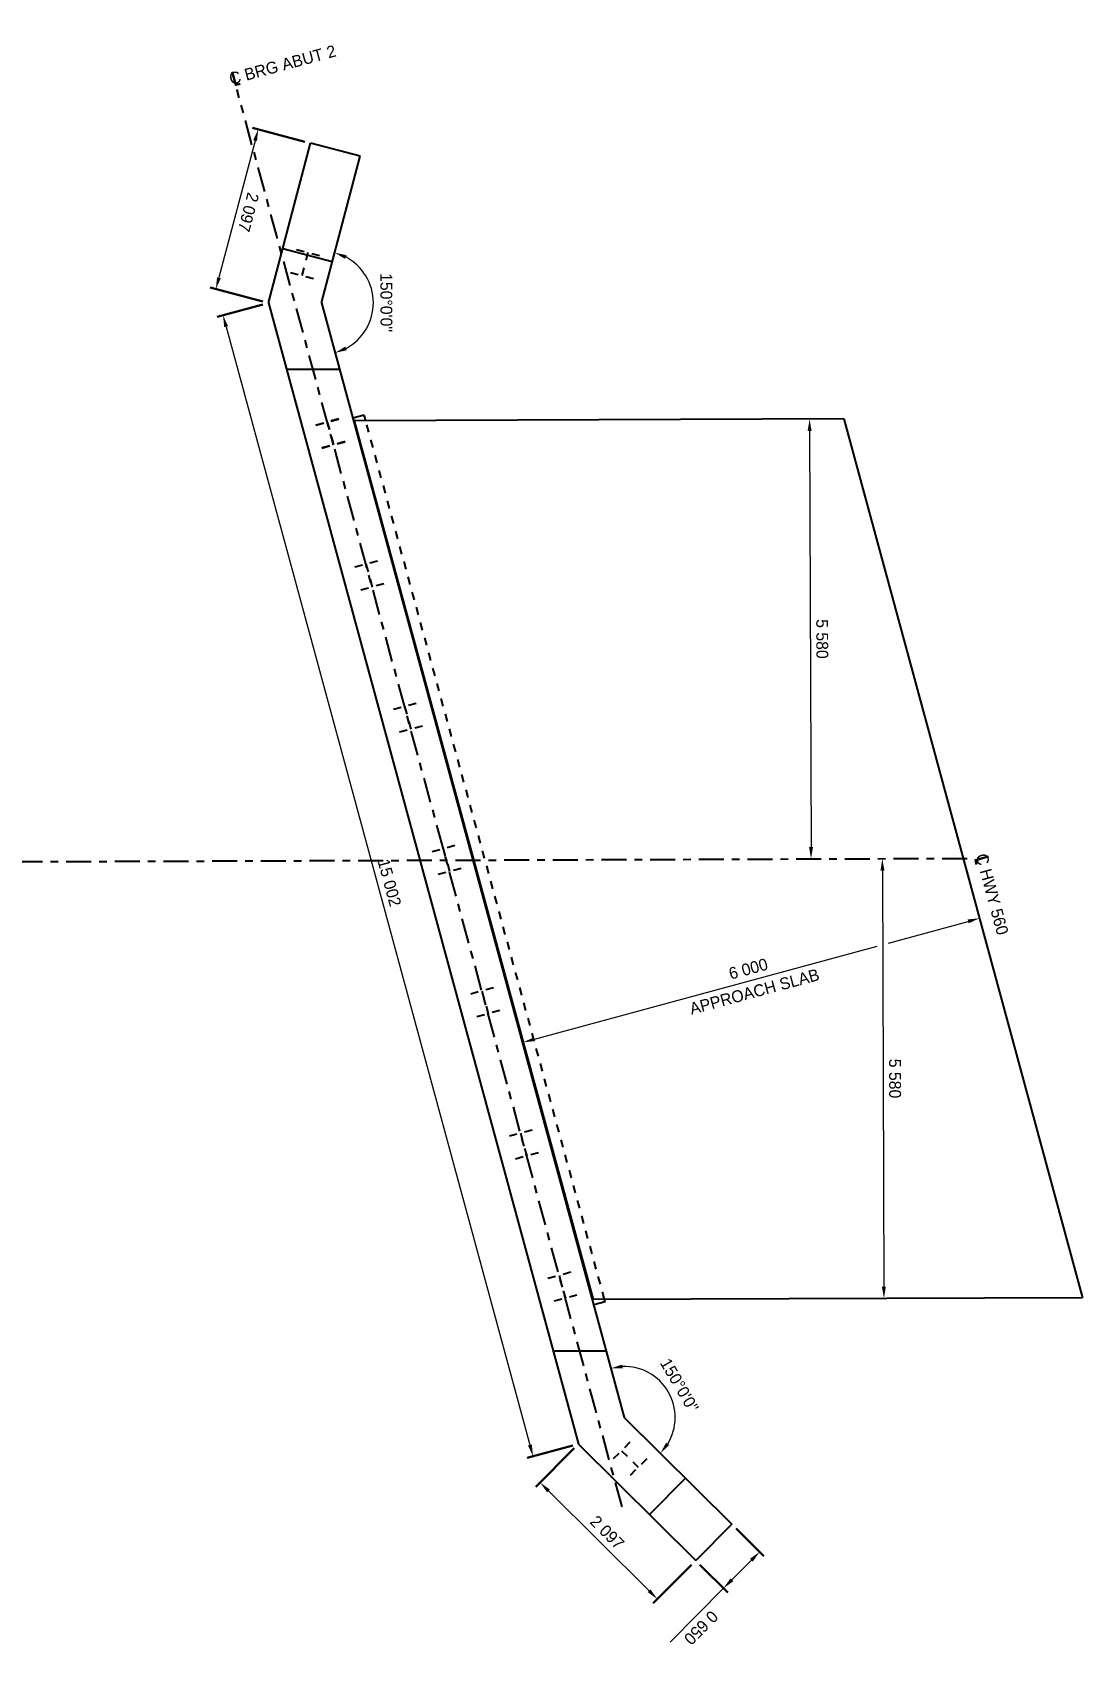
# Model space of a CAD drawing. Header units: metres. Extents: x 16681.2 to 16735.1, y 5649233.7 to 5649280.
# Drawn here: x 16721.75 to 16735.08, y 5649259.5 to 5649280.02 of the extents above; entities that cross this region are included whole.
import ezdxf

# ---------------------------------------------------------------- set-up
doc = ezdxf.new("R2010")
doc.units = ezdxf.units.M
doc.linetypes.add('CENTERX2', pattern=[101.6, 63.5, -12.7, 12.7, -12.7])
doc.linetypes.add('HIDDEN2', pattern=[4.7625, 3.175, -1.5875])
for name, color, linetype in [('S-BR-ABUT', 3, 'Continuous'), ('S-BR-ABUTMENT-HDD-THIN', 67, 'HIDDEN2'), ('S-BR-CEN', 1, 'CENTERX2'), ('S-BR-PILE-HDD', 21, 'HIDDEN2')]:
    doc.layers.add(name, color=color, linetype=linetype)
doc.layers.add('S-TB-TXT-WT2', color=2, linetype='Continuous', lineweight=30)
doc.styles.add('AT_Font_Prop_3.0', font='font99.shx', dxfattribs={"height": 3})
doc.dimstyles.new('AT_Prop_3.0 (Millimeters)', dxfattribs={"dimtxt": 3, "dimasz": 3, "dimexe": 1.5, "dimexo": 1.5, "dimgap": 1.5, "dimtad": 1, "dimdec": 3, "dimzin": 0, "dimdsep": 32, "dimtxsty": 'AT_Font_Prop_3.0', "dimcen": 1.5, "dimclrd": 1, "dimclre": 1, "dimclrt": 256, "dimaunit": 1, "dimadec": 4, "dimazin": 0, "dimtfac": 1, "dimtdec": 3, "dimtmove": 0, "dimatfit": 2, "dimfxl": 1, "dimtolj": 1, "dimtzin": 0, "dimlwd": 20, "dimlwe": -1, "dimarcsym": 0})

# ---------------------------------------------------------------- blocks, each defined once
blk = doc.blocks.new('HP')
at = {"layer": 'S-BR-PILE-HDD', "ltscale": 0.025}
for p, q in [((-0.153, 0.149), (0.153, 0.149)), ((0, -0.15), (0, 0.149)), ((-0.153, -0.15), (0.153, -0.15))]:
    blk.add_line(p, q, dxfattribs=at)
blk = doc.blocks.new('*D29')
at = {"layer": 'Defpoints', "color": 0, "transparency": 16777216}
for p in [(16730.626, 5649261.096), (16730.168, 5649260.635), (16730.521, 5649260.284)]:
    blk.add_point(p, dxfattribs=at)
at = {"layer": 'S-TB-TXT-WT2', "color": 1, "transparency": 16777216}
for p, q in [((16730.679, 5649261.043), (16731.033, 5649260.692)), ((16730.221, 5649260.582), (16730.575, 5649260.231))]:
    blk.add_line(p, q, dxfattribs=at)
at = {"layer": 'S-TB-TXT-WT2', "color": 1, "lineweight": 20, "transparency": 16777216}
for p, q in [((16730.874, 5649260.638), (16730.627, 5649260.39)), ((16730.521, 5649260.284), (16729.842, 5649259.599))]:
    blk.add_line(p, q, dxfattribs=at)
at = {"layer": 'S-TB-TXT-WT2', "color": 1, "transparency": 16777216}
for points in [[(16730.892, 5649260.621), (16730.856, 5649260.656), (16730.979, 5649260.745)], [(16730.645, 5649260.372), (16730.609, 5649260.408), (16730.521, 5649260.284)]]:
    blk.add_solid(points, dxfattribs=at)
at = {"layer": 'S-TB-TXT-WT2', "transparency": 16777216, "insert": (16730.235, 5649259.783), "char_height": 0.15, "attachment_point": 5, "rotation": 225.1985, "style": 'AT_Font_Prop_3.0'}
blk.add_mtext('\\A1;0 650', dxfattribs=at)
blk = doc.blocks.new('*D31')
at = {"layer": 'Defpoints', "color": 0, "transparency": 16777216}
for p in [(16728.68, 5649262.112), (16730.168, 5649260.635), (16729.682, 5649260.146)]:
    blk.add_point(p, dxfattribs=at)
at = {"layer": 'S-TB-TXT-WT2', "color": 1, "transparency": 16777216}
for p, q in [((16728.627, 5649262.059), (16728.141, 5649261.57)), ((16730.115, 5649260.582), (16729.629, 5649260.092))]:
    blk.add_line(p, q, dxfattribs=at)
at = {"layer": 'S-TB-TXT-WT2', "color": 1, "lineweight": 20, "transparency": 16777216}
blk.add_line((16728.3, 5649261.518), (16729.576, 5649260.251), dxfattribs=at)
at = {"layer": 'S-TB-TXT-WT2', "color": 1, "transparency": 16777216}
for points in [[(16728.318, 5649261.535), (16728.283, 5649261.5), (16728.194, 5649261.623)], [(16729.593, 5649260.269), (16729.558, 5649260.234), (16729.682, 5649260.146)]]:
    blk.add_solid(points, dxfattribs=at)
at = {"layer": 'S-TB-TXT-WT2', "transparency": 16777216, "insert": (16729.044, 5649260.991), "char_height": 0.15, "attachment_point": 5, "rotation": 315.1985, "style": 'AT_Font_Prop_3.0'}
blk.add_mtext('\\A1;2 097', dxfattribs=at)
blk = doc.blocks.new('*D34')
at = {"layer": 'Defpoints', "color": 0, "transparency": 16777216}
for p in [(16725.283, 5649278.617), (16724.08, 5649276.766), (16724.747, 5649276.589)]:
    blk.add_point(p, dxfattribs=at)
at = {"layer": 'S-TB-TXT-WT2', "color": 1, "transparency": 16777216}
for p, q in [((16725.21, 5649278.636), (16724.544, 5649278.812)), ((16724.674, 5649276.609), (16724.008, 5649276.785))]:
    blk.add_line(p, q, dxfattribs=at)
at = {"layer": 'S-TB-TXT-WT2', "color": 1, "lineweight": 20, "transparency": 16777216}
blk.add_line((16724.578, 5649278.648), (16724.119, 5649276.911), dxfattribs=at)
at = {"layer": 'S-TB-TXT-WT2', "color": 1, "transparency": 16777216}
for points in [[(16724.602, 5649278.642), (16724.554, 5649278.654), (16724.616, 5649278.793)], [(16724.143, 5649276.904), (16724.095, 5649276.917), (16724.08, 5649276.766)]]:
    blk.add_solid(points, dxfattribs=at)
at = {"layer": 'S-TB-TXT-WT2', "transparency": 16777216, "insert": (16724.493, 5649277.741), "char_height": 0.15, "attachment_point": 5, "rotation": 255.1985, "style": 'AT_Font_Prop_3.0'}
blk.add_mtext('\\A1;2 097', dxfattribs=at)
blk = doc.blocks.new('*D18')
at = {"layer": 'Defpoints', "color": 0, "transparency": 16777216}
for p in [(16733.769, 5649268.783), (16733.769, 5649268.783), (16727.979, 5649267.21)]:
    blk.add_point(p, dxfattribs=at)
at = {"layer": 'S-TB-TXT-WT2', "color": 1, "lineweight": 20, "transparency": 16777216}
for p, q in [((16732.612, 5649268.469), (16733.624, 5649268.743)), ((16728.124, 5649267.249), (16732.468, 5649268.429))]:
    blk.add_line(p, q, dxfattribs=at)
at = {"layer": 'S-TB-TXT-WT2', "color": 1, "transparency": 16777216}
for points in [[(16733.618, 5649268.768), (16733.631, 5649268.719), (16733.769, 5649268.783)], [(16728.117, 5649267.273), (16728.13, 5649267.225), (16727.979, 5649267.21)]]:
    blk.add_solid(points, dxfattribs=at)
at = {"layer": 'S-TB-TXT-WT2', "transparency": 16777216, "char_height": 0.15, "attachment_point": 5, "rotation": 15.1985, "style": 'AT_Font_Prop_3.0'}
for s, insert in [('\\A1;APPROACH SLAB', (16730.913, 5649267.852)), ('\\A1;6 000', (16730.835, 5649268.141))]:
    blk.add_mtext(s, dxfattribs=dict(at, insert=insert))
blk = doc.blocks.new('*D19')
at = {"layer": 'Defpoints', "color": 0, "transparency": 16777216}
for p in [(16731.612, 5649275.116), (16731.631, 5649269.536), (16731.631, 5649269.536)]:
    blk.add_point(p, dxfattribs=at)
at = {"layer": 'S-TB-TXT-WT2', "color": 1, "lineweight": 20, "transparency": 16777216}
blk.add_line((16731.613, 5649274.966), (16731.631, 5649269.686), dxfattribs=at)
at = {"layer": 'S-TB-TXT-WT2', "color": 1, "transparency": 16777216}
for points in [[(16731.638, 5649274.966), (16731.588, 5649274.966), (16731.612, 5649275.116)], [(16731.656, 5649269.686), (16731.606, 5649269.686), (16731.631, 5649269.536)]]:
    blk.add_solid(points, dxfattribs=at)
at = {"layer": 'S-TB-TXT-WT2', "transparency": 16777216, "insert": (16731.772, 5649272.327), "char_height": 0.15, "attachment_point": 5, "rotation": 270.1985, "style": 'AT_Font_Prop_3.0'}
blk.add_mtext('\\A1;5 580', dxfattribs=at)
blk = doc.blocks.new('*D20')
at = {"layer": 'Defpoints', "color": 0, "transparency": 16777216}
for p in [(16732.536, 5649269.539), (16732.556, 5649263.959), (16732.556, 5649263.959)]:
    blk.add_point(p, dxfattribs=at)
at = {"layer": 'S-TB-TXT-WT2', "color": 1, "lineweight": 20, "transparency": 16777216}
blk.add_line((16732.537, 5649269.389), (16732.555, 5649264.109), dxfattribs=at)
at = {"layer": 'S-TB-TXT-WT2', "color": 1, "transparency": 16777216}
for points in [[(16732.562, 5649269.389), (16732.512, 5649269.389), (16732.536, 5649269.539)], [(16732.58, 5649264.109), (16732.53, 5649264.109), (16732.556, 5649263.959)]]:
    blk.add_solid(points, dxfattribs=at)
at = {"layer": 'S-TB-TXT-WT2', "transparency": 16777216, "insert": (16732.696, 5649266.75), "char_height": 0.15, "attachment_point": 5, "rotation": 270.1985, "style": 'AT_Font_Prop_3.0'}
blk.add_mtext('\\A1;5 580', dxfattribs=at)
blk = doc.blocks.new('*D23')
at = {"layer": 'Defpoints', "color": 0, "transparency": 16777216}
for p in [(16724.747, 5649276.589), (16728.68, 5649262.112), (16728.104, 5649261.956)]:
    blk.add_point(p, dxfattribs=at)
at = {"layer": 'S-TB-TXT-WT2', "color": 1, "transparency": 16777216}
for p, q in [((16724.675, 5649276.57), (16724.098, 5649276.413)), ((16728.607, 5649262.093), (16728.031, 5649261.936))]:
    blk.add_line(p, q, dxfattribs=at)
at = {"layer": 'S-TB-TXT-WT2', "color": 1, "lineweight": 20, "transparency": 16777216}
blk.add_line((16724.21, 5649276.288), (16728.064, 5649262.101), dxfattribs=at)
at = {"layer": 'S-TB-TXT-WT2', "color": 1, "transparency": 16777216}
for points in [[(16724.234, 5649276.295), (16724.186, 5649276.282), (16724.171, 5649276.433)], [(16728.088, 5649262.107), (16728.04, 5649262.094), (16728.104, 5649261.956)]]:
    blk.add_solid(points, dxfattribs=at)
at = {"layer": 'S-TB-TXT-WT2', "transparency": 16777216, "insert": (16726.282, 5649269.234), "char_height": 0.15, "attachment_point": 5, "rotation": 285.1985, "style": 'AT_Font_Prop_3.0'}
blk.add_mtext('\\A1;15 002', dxfattribs=at)
blk = doc.blocks.new('*D25')
at = {"layer": 'Defpoints', "color": 0, "transparency": 16777216}
for p in [(16725.911, 5649278.451), (16726.015, 5649276.872), (16725.42, 5649276.592), (16725.42, 5649276.592), (16729.261, 5649262.451)]:
    blk.add_point(p, dxfattribs=at)
at = {"layer": 'S-TB-TXT-WT2', "color": 1, "lineweight": 20, "transparency": 16777216}
blk.add_arc((16725.42, 5649276.592), 0.658, 298.298, 62.0989, dxfattribs=at)
at = {"layer": 'S-TB-TXT-WT2', "color": 1, "transparency": 16777216}
for points in [[(16725.718, 5649277.15), (16725.737, 5649277.196), (16725.588, 5649277.227)], [(16725.741, 5649275.99), (16725.722, 5649276.036), (16725.592, 5649275.957)]]:
    blk.add_solid(points, dxfattribs=at)
at = {"layer": 'S-TB-TXT-WT2', "transparency": 16777216, "insert": (16726.242, 5649276.595), "char_height": 0.15, "attachment_point": 5, "rotation": 270.1985, "style": 'AT_Font_Prop_3.0'}
blk.add_mtext('\\A1;150°0\'0"', dxfattribs=at)
blk = doc.blocks.new('*D26')
at = {"layer": 'Defpoints', "color": 0, "transparency": 16777216}
for p in [(16725.42, 5649276.592), (16729.261, 5649262.451), (16729.261, 5649262.451), (16729.904, 5649262.509), (16730.626, 5649261.096)]:
    blk.add_point(p, dxfattribs=at)
at = {"layer": 'S-TB-TXT-WT2', "color": 1, "lineweight": 20, "transparency": 16777216}
blk.add_arc((16729.261, 5649262.451), 0.646, 328.5391, 91.8578, dxfattribs=at)
at = {"layer": 'S-TB-TXT-WT2', "color": 1, "transparency": 16777216}
for points in [[(16729.244, 5649263.072), (16729.237, 5649263.121), (16729.092, 5649263.074)], [(16729.832, 5649262.099), (16729.792, 5649262.129), (16729.72, 5649261.996)]]:
    blk.add_solid(points, dxfattribs=at)
at = {"layer": 'S-TB-TXT-WT2', "transparency": 16777216, "insert": (16729.961, 5649262.858), "char_height": 0.15, "attachment_point": 5, "rotation": 300.1985, "style": 'AT_Font_Prop_3.0'}
blk.add_mtext('\\A1;150°0\'0"', dxfattribs=at)

msp = doc.modelspace()

# ---------------------------------------------------------------- linework, layer by layer
at = {"layer": 'S-BR-ABUT', "ltscale": 0.05}
for p, q in [((16724.7469, 5649276.5894), (16725.2826, 5649278.6169)), ((16725.9111, 5649278.4509), (16725.2826, 5649278.6169)), ((16725.4198, 5649276.5918), (16725.9111, 5649278.4509)), ((16725.5567, 5649277.1099), (16724.9283, 5649277.2759)), ((16724.7469, 5649276.5894), (16728.6798, 5649262.1125)), ((16725.4198, 5649276.5918), (16729.2614, 5649262.451)), ((16724.9752, 5649275.7492), (16725.6481, 5649275.7515)), ((16725.9627, 5649275.1654), (16725.818, 5649275.1261)), ((16725.9814, 5649275.0967), (16725.9627, 5649275.1654)), ((16729.0331, 5649263.2912), (16728.3602, 5649263.2889)), ((16729.2614, 5649262.451), (16730.6258, 5649261.096)), ((16728.6798, 5649262.1125), (16730.1678, 5649260.6348)), ((16730.0383, 5649261.6794), (16729.5803, 5649261.2182)), ((16730.6258, 5649261.096), (16730.1678, 5649260.6348))]:
    msp.add_line(p, q, dxfattribs=at)
at = {"layer": 'S-BR-ABUT'}
for p, q in [((16732.0481, 5649275.1177), (16725.8365, 5649275.0962)), ((16732.0481, 5649275.1177), (16735.0771, 5649263.9681)), ((16725.8365, 5649275.0962), (16728.8654, 5649263.9466)), ((16735.0771, 5649263.9681), (16728.8654, 5649263.9466)), ((16729.0185, 5649263.9171), (16728.8738, 5649263.8778)), ((16729.0185, 5649263.9171), (16729.0104, 5649263.9471))]:
    msp.add_line(p, q, dxfattribs=at)
at = {"layer": 'S-BR-ABUTMENT-HDD-THIN', "ltscale": 0.025}
msp.add_line((16729.0104, 5649263.9471), (16725.9814, 5649275.0967), dxfattribs=at)
at = {"layer": 'S-BR-CEN', "ltscale": 0.005}
for p, q in [((16729.2327, 5649261.3167), (16724.3455, 5649279.3067)), ((16720.3273, 5649269.4971), (16733.6979, 5649269.5434))]:
    msp.add_line(p, q, dxfattribs=at)

# ---------------------------------------------------------------- block references
at = {"layer": 'S-BR-PILE-HDD'}
for p, rotation in [((16725.2137, 5649277.0837), 345.1984737190175), ((16725.5334, 5649274.934), 195.1984738825905), ((16725.5334, 5649274.934), 15.19847380619255), ((16726.0236, 5649273.1294), 195.1984738825905), ((16726.5139, 5649271.3248), 195.1984738825905), ((16727.0041, 5649269.5202), 195.1984738825905), ((16727.4944, 5649267.7156), 195.1984738825905), ((16727.9846, 5649265.911), 195.1984738825905), ((16728.4749, 5649264.1064), 195.1984738825905), ((16729.3325, 5649261.9224), 225.1984735983188)]:
    msp.add_blockref('HP', p, dxfattribs=dict(at, rotation=rotation))

# ---------------------------------------------------------------- dimensions: what is measured, and where the dimension line sits
at = {"layer": 'S-TB-TXT-WT2'}
for p1, p2, distance, picture, middle in [((16725.2826, 5649278.6169), (16724.7469, 5649276.5894), -0.6894, '*D34', (16724.4932, 5649277.741)), ((16731.6121, 5649275.1162), (16731.6314, 5649269.5362), 0, '*D19', (16731.7717, 5649272.3267)), ((16728.6798, 5649262.1125), (16730.1678, 5649260.6348), -0.6894, '*D31', (16729.0437, 5649260.9909)), ((16730.6258, 5649261.096), (16730.1678, 5649260.6348), 0.4985, '*D29', (16730.2353, 5649259.7825))]:
    dim = msp.add_aligned_dim(p1=p1, p2=p2, distance=distance, dimstyle='AT_Prop_3.0 (Millimeters)', dxfattribs=at)
    dim.commit()
    dim.dimension.update_dxf_attribs({"geometry": picture, "text_midpoint": middle})
for base, line2, picture, middle in [((16726.01477, 5649276.87169), ((16725.41982, 5649276.59175), (16725.91107, 5649278.45086)), '*D25', (16726.24162, 5649276.5946)), ((16729.90441, 5649262.50948), ((16729.26138, 5649262.45098), (16730.62579, 5649261.09599)), '*D26', (16729.96143, 5649262.85839))]:
    dim = msp.add_angular_dim_2l(base=base, line1=((16725.41982, 5649276.59175), (16729.26138, 5649262.45098)), line2=line2, dimstyle='AT_Prop_3.0 (Millimeters)', override={"dimscale": 0}, dxfattribs=at)
    dim.commit()
    dim.dimension.update_dxf_attribs({"geometry": picture, "text_midpoint": middle})
for base, p1, p2, angle, picture, middle in [((16728.1036, 5649261.956), (16724.7469, 5649276.5894), (16728.6798, 5649262.1125), 285.19847, '*D23', (16726.2819, 5649269.2338)), ((16732.5555, 5649263.9594), (16732.5362, 5649269.5394), (16732.5555, 5649263.9594), 90.19847, '*D20', (16732.6959, 5649266.7499))]:
    dim = msp.add_linear_dim(base=base, p1=p1, p2=p2, angle=angle, dimstyle='AT_Prop_3.0 (Millimeters)', dxfattribs=at)
    dim.commit()
    dim.dimension.update_dxf_attribs({"geometry": picture, "text_midpoint": middle})
dim = msp.add_linear_dim(base=(16733.7691, 5649268.7828), p1=(16727.9789, 5649267.2098), p2=(16733.7691, 5649268.7828), angle=15.19847, text='<>\\XAPPROACH SLAB', dimstyle='AT_Prop_3.0 (Millimeters)', dxfattribs=at)
dim.commit()
dim.dimension.update_dxf_attribs({"geometry": '*D18', "text_midpoint": (16730.874, 5649267.9963)})

# ---------------------------------------------------------------- next in the draw order: texts
at = {"layer": 'S-TB-TXT-WT2', "insert": (16724.2536, 5649279.4276), "char_height": 0.15, "width": 1.639941, "attachment_point": 4, "rotation": 15.19847, "style": 'AT_Font_Prop_3.0', "bg_fill": 2}
msp.add_mtext('C BRG ABUT 2', dxfattribs=at)
at = {"layer": 'S-TB-TXT-WT2', "insert": (16733.7887, 5649269.5997), "char_height": 0.15, "attachment_point": 4, "rotation": 285.19847, "style": 'AT_Font_Prop_3.0', "bg_fill": 2}
msp.add_mtext('C HWY 560', dxfattribs=at)

# ---------------------------------------------------------------- next in the draw order: linework, layer by layer
at = {"layer": 'S-TB-TXT-WT2'}
for points in [[(16724.287, 5649279.5221), (16724.3323, 5649279.3553), (16724.3901, 5649279.371)], [(16733.8832, 5649269.5664), (16733.7165, 5649269.5211), (16733.7322, 5649269.4633)]]:
    msp.add_lwpolyline(points, dxfattribs=at)

doc.saveas('drawing.dxf')
